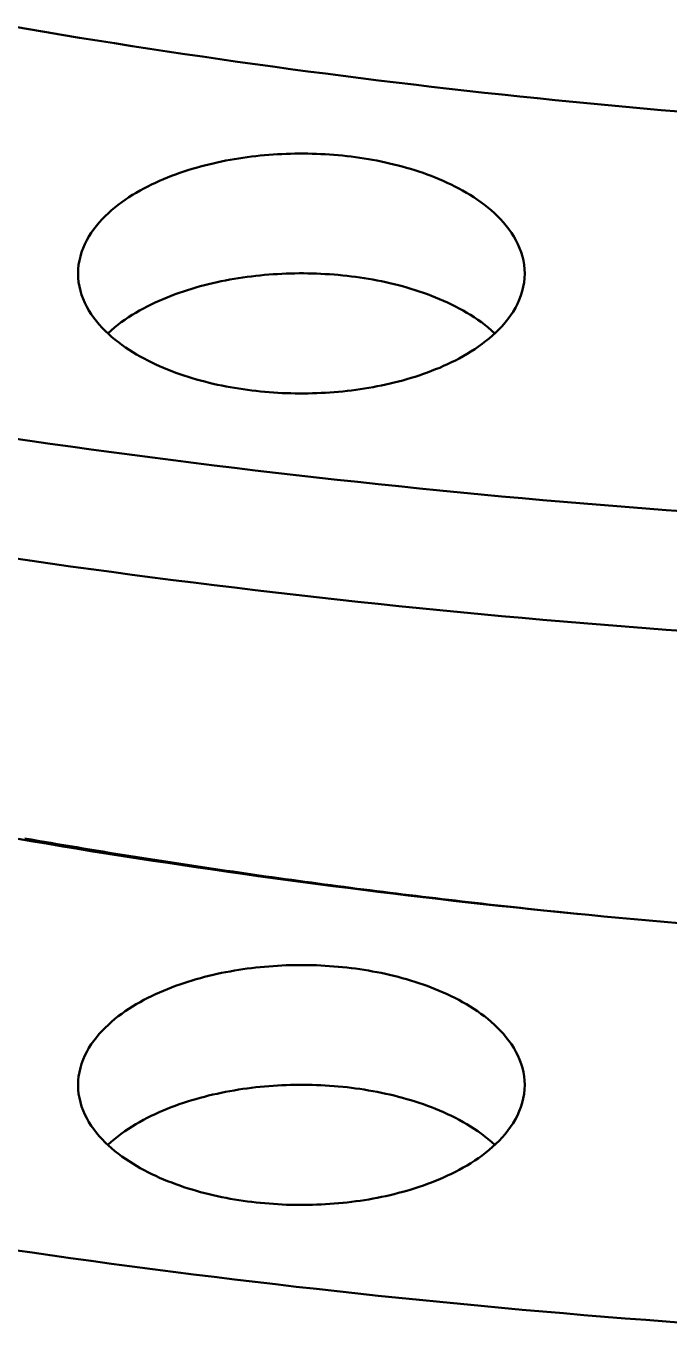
# Model space of a CAD drawing. Header units: millimetres. Extents: x 0 to 841, y 0 to 594.
# Drawn here: x 297.67 to 315.52, y 287.48 to 323.47 of the extents above; entities that cross this region are included whole.
import ezdxf

# ---------------------------------------------------------------- set-up
doc = ezdxf.new("R2010")
doc.units = ezdxf.units.MM
doc.layers.add('FINA', color=7, linetype='CONTINUOUS', lineweight=25)
doc.layers.add('VIS', color=7, linetype='CONTINUOUS', lineweight=50)

msp = doc.modelspace()

# ---------------------------------------------------------------- linework, layer by layer
at = {"layer": 'FINA'}
for points in [[(297.215, 323.467), (297.701, 323.384), (298.187, 323.302), (298.674, 323.221), (299.16, 323.141), (299.647, 323.063), (300.134, 322.985), (300.622, 322.909), (301.109, 322.834), (301.597, 322.76), (302.084, 322.687), (302.572, 322.615), (303.06, 322.544), (303.548, 322.475), (304.037, 322.406), (304.525, 322.339), (305.014, 322.272), (305.503, 322.207), (305.992, 322.143), (306.481, 322.08), (306.97, 322.018), (307.46, 321.957), (307.949, 321.898), (308.439, 321.839), (308.929, 321.781), (309.418, 321.725), (309.909, 321.67), (310.399, 321.615), (310.889, 321.562), (311.379, 321.51), (311.87, 321.459), (312.36, 321.409), (312.851, 321.36), (313.342, 321.312), (313.833, 321.265), (314.324, 321.22), (314.815, 321.175), (315.306, 321.131), (315.798, 321.089)], [(297.215, 323.467), (297.701, 323.384), (298.187, 323.302), (298.674, 323.221), (299.16, 323.141), (299.647, 323.063), (300.134, 322.985), (300.622, 322.909), (301.109, 322.834), (301.597, 322.76), (302.084, 322.687), (302.572, 322.615), (303.06, 322.544), (303.548, 322.475), (304.037, 322.406), (304.525, 322.339), (305.014, 322.272), (305.503, 322.207), (305.992, 322.143), (306.481, 322.08), (306.97, 322.018), (307.46, 321.957), (307.949, 321.898), (308.439, 321.839), (308.929, 321.781), (309.418, 321.725), (309.909, 321.67), (310.399, 321.615), (310.889, 321.562), (311.379, 321.51), (311.87, 321.459), (312.36, 321.409), (312.851, 321.36), (313.342, 321.312), (313.833, 321.265), (314.324, 321.22), (314.815, 321.175), (315.306, 321.131), (315.798, 321.089)], [(299.121, 316.598), (299.125, 316.718), (299.137, 316.838), (299.157, 316.957), (299.185, 317.074), (299.22, 317.189), (299.261, 317.302), (299.31, 317.413), (299.364, 317.52), (299.424, 317.625), (299.488, 317.727), (299.558, 317.825), (299.632, 317.92), (299.709, 318.013), (299.79, 318.102), (299.874, 318.188), (299.962, 318.271), (300.051, 318.351), (300.144, 318.429), (300.238, 318.504), (300.335, 318.576), (300.433, 318.645), (300.533, 318.712), (300.635, 318.777), (300.738, 318.839), (300.843, 318.899), (300.948, 318.957), (301.055, 319.013), (301.163, 319.067), (301.272, 319.118), (301.382, 319.168), (301.493, 319.216), (301.604, 319.261), (301.716, 319.305), (301.829, 319.348), (301.943, 319.388), (302.057, 319.427), (302.171, 319.464), (302.286, 319.5), (302.402, 319.534), (302.518, 319.566), (302.635, 319.597), (302.751, 319.626), (302.869, 319.654), (302.986, 319.681), (303.104, 319.706), (303.222, 319.729), (303.341, 319.751), (303.46, 319.772), (303.579, 319.791), (303.698, 319.809), (303.817, 319.826), (303.937, 319.842), (304.056, 319.856), (304.176, 319.868), (304.296, 319.88), (304.416, 319.89), (304.536, 319.899), (304.657, 319.906), (304.777, 319.913), (304.897, 319.918), (305.018, 319.921), (305.138, 319.924), (305.259, 319.925), (305.379, 319.925), (305.5, 319.924), (305.62, 319.921), (305.741, 319.918), (305.861, 319.913), (305.982, 319.906), (306.102, 319.899), (306.222, 319.89), (306.342, 319.88), (306.462, 319.868), (306.582, 319.856), (306.702, 319.842), (306.821, 319.826), (306.94, 319.809), (307.06, 319.791), (307.179, 319.772), (307.297, 319.751), (307.416, 319.729), (307.534, 319.706), (307.652, 319.681), (307.769, 319.654), (307.887, 319.626), (308.004, 319.597), (308.12, 319.566), (308.236, 319.534), (308.352, 319.5), (308.467, 319.464), (308.581, 319.427), (308.696, 319.388), (308.809, 319.348), (308.922, 319.305), (309.034, 319.261), (309.146, 319.216), (309.256, 319.168), (309.366, 319.118), (309.475, 319.067), (309.583, 319.013), (309.69, 318.957), (309.795, 318.899), (309.9, 318.839), (310.003, 318.777), (310.105, 318.712), (310.205, 318.645), (310.303, 318.576), (310.4, 318.504), (310.494, 318.429), (310.587, 318.351), (310.676, 318.271), (310.764, 318.188), (310.848, 318.102), (310.929, 318.013), (311.007, 317.92), (311.08, 317.825), (311.15, 317.727), (311.215, 317.625), (311.274, 317.52), (311.328, 317.413), (311.377, 317.302), (311.419, 317.189), (311.453, 317.074), (311.481, 316.957), (311.501, 316.838), (311.513, 316.718), (311.517, 316.598)], [(309.702, 314.244), (309.595, 314.188), (309.487, 314.135), (309.378, 314.083), (309.268, 314.033), (309.158, 313.985), (309.046, 313.939), (308.934, 313.894), (308.821, 313.852), (308.707, 313.811), (308.593, 313.772), (308.479, 313.735), (308.363, 313.699), (308.248, 313.665), (308.132, 313.632), (308.015, 313.601), (307.898, 313.571), (307.781, 313.543), (307.663, 313.517), (307.545, 313.492), (307.427, 313.468), (307.308, 313.446), (307.189, 313.425), (307.07, 313.405), (306.951, 313.387), (306.831, 313.37), (306.712, 313.355), (306.592, 313.341), (306.472, 313.328), (306.352, 313.316), (306.232, 313.306), (306.111, 313.297), (305.991, 313.289), (305.87, 313.283), (305.75, 313.278), (305.629, 313.274), (305.509, 313.271), (305.388, 313.27), (305.267, 313.27), (305.147, 313.271), (305.026, 313.273), (304.906, 313.277), (304.785, 313.282), (304.665, 313.288), (304.544, 313.296), (304.424, 313.305), (304.304, 313.315), (304.183, 313.326), (304.063, 313.339), (303.944, 313.353), (303.824, 313.368), (303.704, 313.385), (303.585, 313.403), (303.466, 313.422), (303.347, 313.443), (303.229, 313.465), (303.11, 313.488), (302.992, 313.513), (302.874, 313.54), (302.757, 313.567), (302.64, 313.597), (302.523, 313.627), (302.407, 313.66), (302.291, 313.694), (302.176, 313.729), (302.061, 313.766), (301.947, 313.805), (301.833, 313.846), (301.72, 313.888), (301.608, 313.932), (301.497, 313.978), (301.386, 314.026), (301.276, 314.075), (301.167, 314.127), (301.059, 314.181), (300.952, 314.236), (300.846, 314.294), (300.741, 314.354), (300.638, 314.416), (300.536, 314.481), (300.436, 314.548), (300.337, 314.618), (300.24, 314.69), (300.146, 314.765), (300.053, 314.842), (299.963, 314.923), (299.876, 315.006), (299.791, 315.092), (299.71, 315.181), (299.633, 315.273), (299.559, 315.369), (299.489, 315.467), (299.424, 315.569), (299.364, 315.674), (299.31, 315.782), (299.262, 315.892), (299.22, 316.005), (299.185, 316.121), (299.157, 316.238), (299.137, 316.357), (299.125, 316.477), (299.121, 316.598)], [(299.948, 314.937), (300.038, 315.018), (300.13, 315.096), (300.225, 315.171), (300.321, 315.244), (300.42, 315.314), (300.52, 315.382), (300.622, 315.447), (300.725, 315.509), (300.83, 315.57), (300.936, 315.628), (301.043, 315.684), (301.151, 315.738), (301.26, 315.79), (301.37, 315.84), (301.481, 315.889), (301.593, 315.935), (301.705, 315.979), (301.818, 316.022), (301.932, 316.063), (302.047, 316.102), (302.161, 316.139), (302.277, 316.175), (302.393, 316.209), (302.509, 316.242), (302.626, 316.273), (302.743, 316.302), (302.861, 316.33), (302.979, 316.357), (303.097, 316.382), (303.216, 316.406), (303.335, 316.428), (303.454, 316.449), (303.573, 316.469), (303.693, 316.487), (303.812, 316.503), (303.932, 316.519), (304.052, 316.533), (304.172, 316.546), (304.293, 316.557), (304.413, 316.568), (304.534, 316.577), (304.654, 316.584), (304.775, 316.59), (304.896, 316.596), (305.017, 316.599), (305.138, 316.602), (305.259, 316.603), (305.38, 316.603), (305.5, 316.602), (305.621, 316.599), (305.742, 316.596), (305.863, 316.59), (305.984, 316.584), (306.104, 316.577), (306.225, 316.568), (306.345, 316.557), (306.466, 316.546), (306.586, 316.533), (306.706, 316.519), (306.826, 316.503), (306.946, 316.487), (307.065, 316.469), (307.184, 316.449), (307.304, 316.428), (307.422, 316.406), (307.541, 316.382), (307.659, 316.357), (307.777, 316.33), (307.895, 316.302), (308.012, 316.273), (308.129, 316.242), (308.245, 316.209), (308.361, 316.175), (308.477, 316.139), (308.592, 316.102), (308.706, 316.063), (308.82, 316.022), (308.933, 315.979), (309.045, 315.935), (309.157, 315.889), (309.268, 315.84), (309.378, 315.79), (309.487, 315.738), (309.595, 315.684), (309.702, 315.628), (309.808, 315.57), (309.913, 315.509), (310.016, 315.447), (310.118, 315.382), (310.218, 315.314), (310.317, 315.244), (310.413, 315.171), (310.508, 315.096), (310.6, 315.018), (310.69, 314.937)], [(311.517, 316.598), (311.513, 316.473), (311.5, 316.349), (311.479, 316.226), (311.449, 316.105), (311.412, 315.986), (311.367, 315.869), (311.316, 315.755), (311.258, 315.645), (311.194, 315.537), (311.126, 315.433), (311.052, 315.333), (310.974, 315.235), (310.892, 315.141), (310.807, 315.05), (310.718, 314.963), (310.626, 314.878), (310.531, 314.797), (310.434, 314.718), (310.335, 314.643), (310.234, 314.57), (310.131, 314.5), (310.026, 314.432), (309.919, 314.367), (309.811, 314.305), (309.702, 314.244)], [(297.212, 312.037), (297.779, 311.955), (298.347, 311.874), (298.915, 311.794), (299.483, 311.716), (300.051, 311.639), (300.62, 311.563), (301.188, 311.489), (301.757, 311.415), (302.326, 311.343), (302.895, 311.273), (303.464, 311.203), (304.033, 311.135), (304.603, 311.068), (305.173, 311.002), (305.742, 310.938), (306.312, 310.875), (306.883, 310.813), (307.453, 310.752), (308.023, 310.693), (308.594, 310.635), (309.164, 310.578), (309.735, 310.522), (310.306, 310.468), (310.877, 310.415), (311.448, 310.363), (312.019, 310.312), (312.59, 310.263), (313.162, 310.215), (313.733, 310.168), (314.305, 310.122), (314.877, 310.078), (315.448, 310.034), (316.02, 309.992)], [(297.212, 308.715), (297.779, 308.633), (298.347, 308.552), (298.915, 308.472), (299.483, 308.394), (300.051, 308.317), (300.62, 308.241), (301.188, 308.167), (301.757, 308.093), (302.326, 308.021), (302.895, 307.951), (303.464, 307.881), (304.033, 307.813), (304.603, 307.746), (305.173, 307.68), (305.742, 307.616), (306.312, 307.553), (306.883, 307.491), (307.453, 307.43), (308.023, 307.371), (308.594, 307.313), (309.164, 307.256), (309.735, 307.2), (310.306, 307.146), (310.877, 307.093), (311.448, 307.041), (312.019, 306.99), (312.59, 306.941), (313.162, 306.893), (313.733, 306.846), (314.305, 306.8), (314.877, 306.756), (315.448, 306.712), (316.02, 306.67)], [(297.459, 300.909), (297.874, 300.838), (298.288, 300.769), (298.703, 300.7), (299.118, 300.632), (299.533, 300.565), (299.949, 300.499), (300.364, 300.433), (300.78, 300.368), (301.195, 300.305), (301.611, 300.242), (302.027, 300.179), (302.443, 300.118), (302.859, 300.057), (303.275, 299.997), (303.692, 299.938), (304.108, 299.88), (304.525, 299.823), (304.942, 299.766), (305.358, 299.71), (305.775, 299.655), (306.192, 299.601), (306.61, 299.548), (307.027, 299.495), (307.444, 299.443), (307.862, 299.392), (308.279, 299.342), (308.697, 299.292), (309.114, 299.244), (309.532, 299.196), (309.95, 299.149), (310.368, 299.103), (310.786, 299.057), (311.204, 299.012), (311.623, 298.968), (312.041, 298.925), (312.459, 298.883), (312.878, 298.841), (313.296, 298.8), (313.715, 298.76), (314.134, 298.721), (314.552, 298.683), (314.971, 298.645), (315.39, 298.608), (315.809, 298.572)], [(297.641, 300.922), (297.821, 300.891), (298.001, 300.86), (298.182, 300.829), (298.362, 300.798), (298.543, 300.767), (298.723, 300.737), (298.903, 300.707), (299.084, 300.677), (299.264, 300.647), (299.445, 300.617), (299.626, 300.587), (299.806, 300.558), (299.987, 300.528), (300.167, 300.499), (300.348, 300.47), (300.529, 300.441), (300.71, 300.413), (300.89, 300.384), (301.071, 300.356), (301.252, 300.327), (301.433, 300.299), (301.614, 300.271), (301.794, 300.244), (301.975, 300.216), (302.156, 300.189), (302.337, 300.161), (302.518, 300.134), (302.699, 300.107), (302.88, 300.08), (303.061, 300.054), (303.242, 300.027), (303.423, 300.001), (303.605, 299.975), (303.786, 299.949), (303.967, 299.923), (304.148, 299.897), (304.329, 299.871), (304.51, 299.846), (304.692, 299.821), (304.873, 299.796), (305.054, 299.771), (305.236, 299.746), (305.417, 299.721), (305.598, 299.697), (305.78, 299.672), (305.961, 299.648), (306.142, 299.624), (306.324, 299.6), (306.505, 299.576), (306.687, 299.553), (306.868, 299.529), (307.05, 299.506), (307.231, 299.483), (307.413, 299.46), (307.594, 299.437), (307.776, 299.415), (307.958, 299.392), (308.139, 299.37), (308.321, 299.348), (308.502, 299.326), (308.684, 299.304), (308.866, 299.282), (309.048, 299.261), (309.229, 299.239), (309.411, 299.218), (309.593, 299.197), (309.775, 299.176), (309.956, 299.155), (310.138, 299.134), (310.32, 299.114), (310.502, 299.093), (310.684, 299.073), (310.866, 299.053), (311.048, 299.033), (311.23, 299.014), (311.412, 298.994), (311.593, 298.974), (311.775, 298.955), (311.957, 298.936), (312.139, 298.917), (312.321, 298.898), (312.504, 298.88), (312.686, 298.861), (312.868, 298.843), (313.05, 298.824)], [(299.121, 294.082), (299.125, 294.202), (299.137, 294.322), (299.157, 294.441), (299.185, 294.558), (299.22, 294.673), (299.261, 294.786), (299.31, 294.897), (299.364, 295.004), (299.424, 295.109), (299.488, 295.211), (299.558, 295.309), (299.632, 295.404), (299.709, 295.497), (299.79, 295.586), (299.874, 295.672), (299.962, 295.755), (300.051, 295.835), (300.144, 295.913), (300.238, 295.988), (300.335, 296.06), (300.433, 296.129), (300.533, 296.196), (300.635, 296.261), (300.738, 296.323), (300.843, 296.383), (300.948, 296.441), (301.055, 296.497), (301.163, 296.55), (301.272, 296.602), (301.382, 296.652), (301.493, 296.699), (301.604, 296.745), (301.716, 296.789), (301.829, 296.832), (301.943, 296.872), (302.057, 296.911), (302.171, 296.948), (302.286, 296.984), (302.402, 297.018), (302.518, 297.05), (302.635, 297.081), (302.751, 297.11), (302.869, 297.138), (302.986, 297.165), (303.104, 297.19), (303.222, 297.213), (303.341, 297.235), (303.46, 297.256), (303.579, 297.275), (303.698, 297.293), (303.817, 297.31), (303.937, 297.325), (304.056, 297.34), (304.176, 297.352), (304.296, 297.364), (304.416, 297.374), (304.536, 297.383), (304.657, 297.39), (304.777, 297.397), (304.897, 297.402), (305.018, 297.405), (305.138, 297.408), (305.259, 297.409), (305.379, 297.409), (305.5, 297.408), (305.62, 297.405), (305.741, 297.402), (305.861, 297.397), (305.982, 297.39), (306.102, 297.383), (306.222, 297.374), (306.342, 297.364), (306.462, 297.352), (306.582, 297.34), (306.702, 297.325), (306.821, 297.31), (306.94, 297.293), (307.06, 297.275), (307.179, 297.256), (307.297, 297.235), (307.416, 297.213), (307.534, 297.19), (307.652, 297.165), (307.769, 297.138), (307.887, 297.11), (308.004, 297.081), (308.12, 297.05), (308.236, 297.018), (308.352, 296.984), (308.467, 296.948), (308.581, 296.911), (308.696, 296.872), (308.809, 296.832), (308.922, 296.789), (309.034, 296.745), (309.146, 296.699), (309.256, 296.652), (309.366, 296.602), (309.475, 296.55), (309.583, 296.497), (309.69, 296.441), (309.795, 296.383), (309.9, 296.323), (310.003, 296.261), (310.105, 296.196), (310.205, 296.129), (310.303, 296.06), (310.4, 295.988), (310.494, 295.913), (310.587, 295.835), (310.676, 295.755), (310.764, 295.672), (310.848, 295.586), (310.929, 295.497), (311.007, 295.404), (311.08, 295.309), (311.15, 295.211), (311.215, 295.109), (311.274, 295.004), (311.328, 294.897), (311.377, 294.786), (311.419, 294.673), (311.453, 294.558), (311.481, 294.441), (311.501, 294.322), (311.513, 294.202), (311.517, 294.082)], [(309.702, 291.728), (309.595, 291.672), (309.487, 291.618), (309.378, 291.567), (309.268, 291.517), (309.158, 291.469), (309.046, 291.423), (308.934, 291.378), (308.821, 291.336), (308.707, 291.295), (308.593, 291.256), (308.479, 291.219), (308.363, 291.183), (308.248, 291.149), (308.132, 291.116), (308.015, 291.085), (307.898, 291.055), (307.781, 291.027), (307.663, 291.001), (307.545, 290.976), (307.427, 290.952), (307.308, 290.93), (307.189, 290.909), (307.07, 290.889), (306.951, 290.871), (306.831, 290.854), (306.712, 290.839), (306.592, 290.825), (306.472, 290.812), (306.352, 290.8), (306.232, 290.79), (306.111, 290.781), (305.991, 290.773), (305.87, 290.767), (305.75, 290.762), (305.629, 290.758), (305.509, 290.755), (305.388, 290.754), (305.267, 290.754), (305.147, 290.755), (305.026, 290.757), (304.906, 290.761), (304.785, 290.766), (304.665, 290.772), (304.544, 290.78), (304.424, 290.789), (304.304, 290.799), (304.183, 290.81), (304.063, 290.823), (303.944, 290.837), (303.824, 290.852), (303.704, 290.869), (303.585, 290.887), (303.466, 290.906), (303.347, 290.927), (303.229, 290.949), (303.11, 290.972), (302.992, 290.997), (302.874, 291.023), (302.757, 291.051), (302.64, 291.081), (302.523, 291.111), (302.407, 291.144), (302.291, 291.178), (302.176, 291.213), (302.061, 291.25), (301.947, 291.289), (301.833, 291.33), (301.72, 291.372), (301.608, 291.416), (301.497, 291.462), (301.386, 291.51), (301.276, 291.559), (301.167, 291.611), (301.059, 291.664), (300.952, 291.72), (300.846, 291.778), (300.741, 291.838), (300.638, 291.9), (300.536, 291.965), (300.436, 292.032), (300.337, 292.102), (300.24, 292.174), (300.146, 292.249), (300.053, 292.326), (299.963, 292.406), (299.876, 292.49), (299.791, 292.576), (299.71, 292.665), (299.633, 292.757), (299.559, 292.853), (299.489, 292.951), (299.424, 293.053), (299.364, 293.158), (299.31, 293.266), (299.262, 293.376), (299.22, 293.489), (299.185, 293.605), (299.157, 293.722), (299.137, 293.841), (299.125, 293.961), (299.121, 294.082)], [(299.948, 292.421), (300.038, 292.501), (300.13, 292.58), (300.225, 292.655), (300.321, 292.728), (300.42, 292.798), (300.52, 292.865), (300.622, 292.931), (300.725, 292.993), (300.83, 293.054), (300.936, 293.112), (301.043, 293.168), (301.151, 293.222), (301.26, 293.274), (301.37, 293.324), (301.481, 293.373), (301.593, 293.419), (301.705, 293.463), (301.818, 293.506), (301.932, 293.547), (302.047, 293.586), (302.161, 293.623), (302.277, 293.659), (302.393, 293.693), (302.509, 293.726), (302.626, 293.757), (302.743, 293.786), (302.861, 293.814), (302.979, 293.841), (303.097, 293.866), (303.216, 293.89), (303.335, 293.912), (303.454, 293.933), (303.573, 293.953), (303.693, 293.971), (303.812, 293.987), (303.932, 294.003), (304.052, 294.017), (304.172, 294.03), (304.293, 294.041), (304.413, 294.052), (304.534, 294.06), (304.654, 294.068), (304.775, 294.074), (304.896, 294.08), (305.017, 294.083), (305.138, 294.086), (305.259, 294.087), (305.38, 294.087), (305.5, 294.086), (305.621, 294.083), (305.742, 294.08), (305.863, 294.074), (305.984, 294.068), (306.104, 294.06), (306.225, 294.052), (306.345, 294.041), (306.466, 294.03), (306.586, 294.017), (306.706, 294.003), (306.826, 293.987), (306.946, 293.971), (307.065, 293.953), (307.184, 293.933), (307.304, 293.912), (307.422, 293.89), (307.541, 293.866), (307.659, 293.841), (307.777, 293.814), (307.895, 293.786), (308.012, 293.757), (308.129, 293.726), (308.245, 293.693), (308.361, 293.659), (308.477, 293.623), (308.592, 293.586), (308.706, 293.547), (308.82, 293.506), (308.933, 293.463), (309.045, 293.419), (309.157, 293.373), (309.268, 293.324), (309.378, 293.274), (309.487, 293.222), (309.595, 293.168), (309.702, 293.112), (309.808, 293.054), (309.913, 292.993), (310.016, 292.931), (310.118, 292.865), (310.218, 292.798), (310.317, 292.728), (310.413, 292.655), (310.508, 292.58), (310.6, 292.501), (310.69, 292.421)], [(311.517, 294.082), (311.513, 293.957), (311.5, 293.833), (311.479, 293.71), (311.449, 293.589), (311.412, 293.47), (311.367, 293.353), (311.316, 293.239), (311.258, 293.129), (311.194, 293.021), (311.126, 292.917), (311.052, 292.817), (310.974, 292.719), (310.892, 292.625), (310.807, 292.534), (310.718, 292.447), (310.626, 292.362), (310.531, 292.281), (310.434, 292.202), (310.335, 292.127), (310.234, 292.054), (310.131, 291.984), (310.026, 291.916), (309.919, 291.851), (309.811, 291.789), (309.702, 291.728)], [(297.212, 289.521), (297.779, 289.439), (298.347, 289.358), (298.915, 289.278), (299.483, 289.2), (300.051, 289.123), (300.62, 289.047), (301.188, 288.973), (301.757, 288.899), (302.326, 288.827), (302.895, 288.757), (303.464, 288.687), (304.033, 288.619), (304.603, 288.552), (305.173, 288.486), (305.742, 288.422), (306.312, 288.359), (306.883, 288.297), (307.453, 288.236), (308.023, 288.177), (308.594, 288.119), (309.164, 288.062), (309.735, 288.006), (310.306, 287.952), (310.877, 287.899), (311.448, 287.847), (312.019, 287.796), (312.59, 287.747), (313.162, 287.699), (313.733, 287.652), (314.305, 287.606), (314.877, 287.562), (315.448, 287.518), (316.02, 287.476)]]:
    msp.add_lwpolyline(points, dxfattribs=at)
at = {"layer": 'VIS'}
for points in [[(297.215, 323.467), (297.701, 323.384), (298.187, 323.302), (298.674, 323.221), (299.16, 323.141), (299.647, 323.063), (300.134, 322.985), (300.622, 322.909), (301.109, 322.834), (301.597, 322.76), (302.084, 322.687), (302.572, 322.615), (303.06, 322.544), (303.548, 322.475), (304.037, 322.406), (304.525, 322.339), (305.014, 322.272), (305.503, 322.207), (305.992, 322.143), (306.481, 322.08), (306.97, 322.018), (307.46, 321.957), (307.949, 321.898), (308.439, 321.839), (308.929, 321.781), (309.418, 321.725), (309.909, 321.67), (310.399, 321.615), (310.889, 321.562), (311.379, 321.51), (311.87, 321.459), (312.36, 321.409), (312.851, 321.36), (313.342, 321.312), (313.833, 321.265), (314.324, 321.22), (314.815, 321.175), (315.306, 321.131), (315.798, 321.089)], [(297.215, 323.467), (297.701, 323.384), (298.187, 323.302), (298.674, 323.221), (299.16, 323.141), (299.647, 323.063), (300.134, 322.985), (300.622, 322.909), (301.109, 322.834), (301.597, 322.76), (302.084, 322.687), (302.572, 322.615), (303.06, 322.544), (303.548, 322.475), (304.037, 322.406), (304.525, 322.339), (305.014, 322.272), (305.503, 322.207), (305.992, 322.143), (306.481, 322.08), (306.97, 322.018), (307.46, 321.957), (307.949, 321.898), (308.439, 321.839), (308.929, 321.781), (309.418, 321.725), (309.909, 321.67), (310.399, 321.615), (310.889, 321.562), (311.379, 321.51), (311.87, 321.459), (312.36, 321.409), (312.851, 321.36), (313.342, 321.312), (313.833, 321.265), (314.324, 321.22), (314.815, 321.175), (315.306, 321.131), (315.798, 321.089)], [(299.121, 316.598), (299.125, 316.718), (299.137, 316.838), (299.157, 316.957), (299.185, 317.074), (299.22, 317.189), (299.261, 317.302), (299.31, 317.413), (299.364, 317.52), (299.424, 317.625), (299.488, 317.727), (299.558, 317.825), (299.632, 317.92), (299.709, 318.013), (299.79, 318.102), (299.874, 318.188), (299.962, 318.271), (300.051, 318.351), (300.144, 318.429), (300.238, 318.504), (300.335, 318.576), (300.433, 318.645), (300.533, 318.712), (300.635, 318.777), (300.738, 318.839), (300.843, 318.899), (300.948, 318.957), (301.055, 319.013), (301.163, 319.067), (301.272, 319.118), (301.382, 319.168), (301.493, 319.216), (301.604, 319.261), (301.716, 319.305), (301.829, 319.348), (301.943, 319.388), (302.057, 319.427), (302.171, 319.464), (302.286, 319.5), (302.402, 319.534), (302.518, 319.566), (302.635, 319.597), (302.751, 319.626), (302.869, 319.654), (302.986, 319.681), (303.104, 319.706), (303.222, 319.729), (303.341, 319.751), (303.46, 319.772), (303.579, 319.791), (303.698, 319.809), (303.817, 319.826), (303.937, 319.842), (304.056, 319.856), (304.176, 319.868), (304.296, 319.88), (304.416, 319.89), (304.536, 319.899), (304.657, 319.906), (304.777, 319.913), (304.897, 319.918), (305.018, 319.921), (305.138, 319.924), (305.259, 319.925), (305.379, 319.925), (305.5, 319.924), (305.62, 319.921), (305.741, 319.918), (305.861, 319.913), (305.982, 319.906), (306.102, 319.899), (306.222, 319.89), (306.342, 319.88), (306.462, 319.868), (306.582, 319.856), (306.702, 319.842), (306.821, 319.826), (306.94, 319.809), (307.06, 319.791), (307.179, 319.772), (307.297, 319.751), (307.416, 319.729), (307.534, 319.706), (307.652, 319.681), (307.769, 319.654), (307.887, 319.626), (308.004, 319.597), (308.12, 319.566), (308.236, 319.534), (308.352, 319.5), (308.467, 319.464), (308.581, 319.427), (308.696, 319.388), (308.809, 319.348), (308.922, 319.305), (309.034, 319.261), (309.146, 319.216), (309.256, 319.168), (309.366, 319.118), (309.475, 319.067), (309.583, 319.013), (309.69, 318.957), (309.795, 318.899), (309.9, 318.839), (310.003, 318.777), (310.105, 318.712), (310.205, 318.645), (310.303, 318.576), (310.4, 318.504), (310.494, 318.429), (310.587, 318.351), (310.676, 318.271), (310.764, 318.188), (310.848, 318.102), (310.929, 318.013), (311.007, 317.92), (311.08, 317.825), (311.15, 317.727), (311.215, 317.625), (311.274, 317.52), (311.328, 317.413), (311.377, 317.302), (311.419, 317.189), (311.453, 317.074), (311.481, 316.957), (311.501, 316.838), (311.513, 316.718), (311.517, 316.598)], [(309.702, 314.244), (309.595, 314.188), (309.487, 314.135), (309.378, 314.083), (309.268, 314.033), (309.158, 313.985), (309.046, 313.939), (308.934, 313.894), (308.821, 313.852), (308.707, 313.811), (308.593, 313.772), (308.479, 313.735), (308.363, 313.699), (308.248, 313.665), (308.132, 313.632), (308.015, 313.601), (307.898, 313.571), (307.781, 313.543), (307.663, 313.517), (307.545, 313.492), (307.427, 313.468), (307.308, 313.446), (307.189, 313.425), (307.07, 313.405), (306.951, 313.387), (306.831, 313.37), (306.712, 313.355), (306.592, 313.341), (306.472, 313.328), (306.352, 313.316), (306.232, 313.306), (306.111, 313.297), (305.991, 313.289), (305.87, 313.283), (305.75, 313.278), (305.629, 313.274), (305.509, 313.271), (305.388, 313.27), (305.267, 313.27), (305.147, 313.271), (305.026, 313.273), (304.906, 313.277), (304.785, 313.282), (304.665, 313.288), (304.544, 313.296), (304.424, 313.305), (304.304, 313.315), (304.183, 313.326), (304.063, 313.339), (303.944, 313.353), (303.824, 313.368), (303.704, 313.385), (303.585, 313.403), (303.466, 313.422), (303.347, 313.443), (303.229, 313.465), (303.11, 313.488), (302.992, 313.513), (302.874, 313.54), (302.757, 313.567), (302.64, 313.597), (302.523, 313.627), (302.407, 313.66), (302.291, 313.694), (302.176, 313.729), (302.061, 313.766), (301.947, 313.805), (301.833, 313.846), (301.72, 313.888), (301.608, 313.932), (301.497, 313.978), (301.386, 314.026), (301.276, 314.075), (301.167, 314.127), (301.059, 314.181), (300.952, 314.236), (300.846, 314.294), (300.741, 314.354), (300.638, 314.416), (300.536, 314.481), (300.436, 314.548), (300.337, 314.618), (300.24, 314.69), (300.146, 314.765), (300.053, 314.842), (299.963, 314.923), (299.876, 315.006), (299.791, 315.092), (299.71, 315.181), (299.633, 315.273), (299.559, 315.369), (299.489, 315.467), (299.424, 315.569), (299.364, 315.674), (299.31, 315.782), (299.262, 315.892), (299.22, 316.005), (299.185, 316.121), (299.157, 316.238), (299.137, 316.357), (299.125, 316.477), (299.121, 316.598)], [(299.948, 314.937), (300.038, 315.018), (300.13, 315.096), (300.225, 315.171), (300.321, 315.244), (300.42, 315.314), (300.52, 315.382), (300.622, 315.447), (300.725, 315.509), (300.83, 315.57), (300.936, 315.628), (301.043, 315.684), (301.151, 315.738), (301.26, 315.79), (301.37, 315.84), (301.481, 315.889), (301.593, 315.935), (301.705, 315.979), (301.818, 316.022), (301.932, 316.063), (302.047, 316.102), (302.161, 316.139), (302.277, 316.175), (302.393, 316.209), (302.509, 316.242), (302.626, 316.273), (302.743, 316.302), (302.861, 316.33), (302.979, 316.357), (303.097, 316.382), (303.216, 316.406), (303.335, 316.428), (303.454, 316.449), (303.573, 316.469), (303.693, 316.487), (303.812, 316.503), (303.932, 316.519), (304.052, 316.533), (304.172, 316.546), (304.293, 316.557), (304.413, 316.568), (304.534, 316.577), (304.654, 316.584), (304.775, 316.59), (304.896, 316.596), (305.017, 316.599), (305.138, 316.602), (305.259, 316.603), (305.38, 316.603), (305.5, 316.602), (305.621, 316.599), (305.742, 316.596), (305.863, 316.59), (305.984, 316.584), (306.104, 316.577), (306.225, 316.568), (306.345, 316.557), (306.466, 316.546), (306.586, 316.533), (306.706, 316.519), (306.826, 316.503), (306.946, 316.487), (307.065, 316.469), (307.184, 316.449), (307.304, 316.428), (307.422, 316.406), (307.541, 316.382), (307.659, 316.357), (307.777, 316.33), (307.895, 316.302), (308.012, 316.273), (308.129, 316.242), (308.245, 316.209), (308.361, 316.175), (308.477, 316.139), (308.592, 316.102), (308.706, 316.063), (308.82, 316.022), (308.933, 315.979), (309.045, 315.935), (309.157, 315.889), (309.268, 315.84), (309.378, 315.79), (309.487, 315.738), (309.595, 315.684), (309.702, 315.628), (309.808, 315.57), (309.913, 315.509), (310.016, 315.447), (310.118, 315.382), (310.218, 315.314), (310.317, 315.244), (310.413, 315.171), (310.508, 315.096), (310.6, 315.018), (310.69, 314.937)], [(311.517, 316.598), (311.513, 316.473), (311.5, 316.349), (311.479, 316.226), (311.449, 316.105), (311.412, 315.986), (311.367, 315.869), (311.316, 315.755), (311.258, 315.645), (311.194, 315.537), (311.126, 315.433), (311.052, 315.333), (310.974, 315.235), (310.892, 315.141), (310.807, 315.05), (310.718, 314.963), (310.626, 314.878), (310.531, 314.797), (310.434, 314.718), (310.335, 314.643), (310.234, 314.57), (310.131, 314.5), (310.026, 314.432), (309.919, 314.367), (309.811, 314.305), (309.702, 314.244)], [(297.212, 312.037), (297.779, 311.955), (298.347, 311.874), (298.915, 311.794), (299.483, 311.716), (300.051, 311.639), (300.62, 311.563), (301.188, 311.489), (301.757, 311.415), (302.326, 311.343), (302.895, 311.273), (303.464, 311.203), (304.033, 311.135), (304.603, 311.068), (305.173, 311.002), (305.742, 310.938), (306.312, 310.875), (306.883, 310.813), (307.453, 310.752), (308.023, 310.693), (308.594, 310.635), (309.164, 310.578), (309.735, 310.522), (310.306, 310.468), (310.877, 310.415), (311.448, 310.363), (312.019, 310.312), (312.59, 310.263), (313.162, 310.215), (313.733, 310.168), (314.305, 310.122), (314.877, 310.078), (315.448, 310.034), (316.02, 309.992)], [(297.212, 308.715), (297.779, 308.633), (298.347, 308.552), (298.915, 308.472), (299.483, 308.394), (300.051, 308.317), (300.62, 308.241), (301.188, 308.167), (301.757, 308.093), (302.326, 308.021), (302.895, 307.951), (303.464, 307.881), (304.033, 307.813), (304.603, 307.746), (305.173, 307.68), (305.742, 307.616), (306.312, 307.553), (306.883, 307.491), (307.453, 307.43), (308.023, 307.371), (308.594, 307.313), (309.164, 307.256), (309.735, 307.2), (310.306, 307.146), (310.877, 307.093), (311.448, 307.041), (312.019, 306.99), (312.59, 306.941), (313.162, 306.893), (313.733, 306.846), (314.305, 306.8), (314.877, 306.756), (315.448, 306.712), (316.02, 306.67)], [(297.459, 300.909), (297.874, 300.838), (298.288, 300.769), (298.703, 300.7), (299.118, 300.632), (299.533, 300.565), (299.949, 300.499), (300.364, 300.433), (300.78, 300.368), (301.195, 300.305), (301.611, 300.242), (302.027, 300.179), (302.443, 300.118), (302.859, 300.057), (303.275, 299.997), (303.692, 299.938), (304.108, 299.88), (304.525, 299.823), (304.942, 299.766), (305.358, 299.71), (305.775, 299.655), (306.192, 299.601), (306.61, 299.548), (307.027, 299.495), (307.444, 299.443), (307.862, 299.392), (308.279, 299.342), (308.697, 299.292), (309.114, 299.244), (309.532, 299.196), (309.95, 299.149), (310.368, 299.103), (310.786, 299.057), (311.204, 299.012), (311.623, 298.968), (312.041, 298.925), (312.459, 298.883), (312.878, 298.841), (313.296, 298.8), (313.715, 298.76), (314.134, 298.721), (314.552, 298.683), (314.971, 298.645), (315.39, 298.608), (315.809, 298.572)], [(297.641, 300.922), (297.821, 300.891), (298.001, 300.86), (298.182, 300.829), (298.362, 300.798), (298.543, 300.767), (298.723, 300.737), (298.903, 300.707), (299.084, 300.677), (299.264, 300.647), (299.445, 300.617), (299.626, 300.587), (299.806, 300.558), (299.987, 300.528), (300.167, 300.499), (300.348, 300.47), (300.529, 300.441), (300.71, 300.413), (300.89, 300.384), (301.071, 300.356), (301.252, 300.327), (301.433, 300.299), (301.614, 300.271), (301.794, 300.244), (301.975, 300.216), (302.156, 300.189), (302.337, 300.161), (302.518, 300.134), (302.699, 300.107), (302.88, 300.08), (303.061, 300.054), (303.242, 300.027), (303.423, 300.001), (303.605, 299.975), (303.786, 299.949), (303.967, 299.923), (304.148, 299.897), (304.329, 299.871), (304.51, 299.846), (304.692, 299.821), (304.873, 299.796), (305.054, 299.771), (305.236, 299.746), (305.417, 299.721), (305.598, 299.697), (305.78, 299.672), (305.961, 299.648), (306.142, 299.624), (306.324, 299.6), (306.505, 299.576), (306.687, 299.553), (306.868, 299.529), (307.05, 299.506), (307.231, 299.483), (307.413, 299.46), (307.594, 299.437), (307.776, 299.415), (307.958, 299.392), (308.139, 299.37), (308.321, 299.348), (308.502, 299.326), (308.684, 299.304), (308.866, 299.282), (309.048, 299.261), (309.229, 299.239), (309.411, 299.218), (309.593, 299.197), (309.775, 299.176), (309.956, 299.155), (310.138, 299.134), (310.32, 299.114), (310.502, 299.093), (310.684, 299.073), (310.866, 299.053), (311.048, 299.033), (311.23, 299.014), (311.412, 298.994), (311.593, 298.974), (311.775, 298.955), (311.957, 298.936), (312.139, 298.917), (312.321, 298.898), (312.504, 298.88), (312.686, 298.861), (312.868, 298.843), (313.05, 298.824)], [(299.121, 294.082), (299.125, 294.202), (299.137, 294.322), (299.157, 294.441), (299.185, 294.558), (299.22, 294.673), (299.261, 294.786), (299.31, 294.897), (299.364, 295.004), (299.424, 295.109), (299.488, 295.211), (299.558, 295.309), (299.632, 295.404), (299.709, 295.497), (299.79, 295.586), (299.874, 295.672), (299.962, 295.755), (300.051, 295.835), (300.144, 295.913), (300.238, 295.988), (300.335, 296.06), (300.433, 296.129), (300.533, 296.196), (300.635, 296.261), (300.738, 296.323), (300.843, 296.383), (300.948, 296.441), (301.055, 296.497), (301.163, 296.55), (301.272, 296.602), (301.382, 296.652), (301.493, 296.699), (301.604, 296.745), (301.716, 296.789), (301.829, 296.832), (301.943, 296.872), (302.057, 296.911), (302.171, 296.948), (302.286, 296.984), (302.402, 297.018), (302.518, 297.05), (302.635, 297.081), (302.751, 297.11), (302.869, 297.138), (302.986, 297.165), (303.104, 297.19), (303.222, 297.213), (303.341, 297.235), (303.46, 297.256), (303.579, 297.275), (303.698, 297.293), (303.817, 297.31), (303.937, 297.325), (304.056, 297.34), (304.176, 297.352), (304.296, 297.364), (304.416, 297.374), (304.536, 297.383), (304.657, 297.39), (304.777, 297.397), (304.897, 297.402), (305.018, 297.405), (305.138, 297.408), (305.259, 297.409), (305.379, 297.409), (305.5, 297.408), (305.62, 297.405), (305.741, 297.402), (305.861, 297.397), (305.982, 297.39), (306.102, 297.383), (306.222, 297.374), (306.342, 297.364), (306.462, 297.352), (306.582, 297.34), (306.702, 297.325), (306.821, 297.31), (306.94, 297.293), (307.06, 297.275), (307.179, 297.256), (307.297, 297.235), (307.416, 297.213), (307.534, 297.19), (307.652, 297.165), (307.769, 297.138), (307.887, 297.11), (308.004, 297.081), (308.12, 297.05), (308.236, 297.018), (308.352, 296.984), (308.467, 296.948), (308.581, 296.911), (308.696, 296.872), (308.809, 296.832), (308.922, 296.789), (309.034, 296.745), (309.146, 296.699), (309.256, 296.652), (309.366, 296.602), (309.475, 296.55), (309.583, 296.497), (309.69, 296.441), (309.795, 296.383), (309.9, 296.323), (310.003, 296.261), (310.105, 296.196), (310.205, 296.129), (310.303, 296.06), (310.4, 295.988), (310.494, 295.913), (310.587, 295.835), (310.676, 295.755), (310.764, 295.672), (310.848, 295.586), (310.929, 295.497), (311.007, 295.404), (311.08, 295.309), (311.15, 295.211), (311.215, 295.109), (311.274, 295.004), (311.328, 294.897), (311.377, 294.786), (311.419, 294.673), (311.453, 294.558), (311.481, 294.441), (311.501, 294.322), (311.513, 294.202), (311.517, 294.082)], [(309.702, 291.728), (309.595, 291.672), (309.487, 291.618), (309.378, 291.567), (309.268, 291.517), (309.158, 291.469), (309.046, 291.423), (308.934, 291.378), (308.821, 291.336), (308.707, 291.295), (308.593, 291.256), (308.479, 291.219), (308.363, 291.183), (308.248, 291.149), (308.132, 291.116), (308.015, 291.085), (307.898, 291.055), (307.781, 291.027), (307.663, 291.001), (307.545, 290.976), (307.427, 290.952), (307.308, 290.93), (307.189, 290.909), (307.07, 290.889), (306.951, 290.871), (306.831, 290.854), (306.712, 290.839), (306.592, 290.825), (306.472, 290.812), (306.352, 290.8), (306.232, 290.79), (306.111, 290.781), (305.991, 290.773), (305.87, 290.767), (305.75, 290.762), (305.629, 290.758), (305.509, 290.755), (305.388, 290.754), (305.267, 290.754), (305.147, 290.755), (305.026, 290.757), (304.906, 290.761), (304.785, 290.766), (304.665, 290.772), (304.544, 290.78), (304.424, 290.789), (304.304, 290.799), (304.183, 290.81), (304.063, 290.823), (303.944, 290.837), (303.824, 290.852), (303.704, 290.869), (303.585, 290.887), (303.466, 290.906), (303.347, 290.927), (303.229, 290.949), (303.11, 290.972), (302.992, 290.997), (302.874, 291.023), (302.757, 291.051), (302.64, 291.081), (302.523, 291.111), (302.407, 291.144), (302.291, 291.178), (302.176, 291.213), (302.061, 291.25), (301.947, 291.289), (301.833, 291.33), (301.72, 291.372), (301.608, 291.416), (301.497, 291.462), (301.386, 291.51), (301.276, 291.559), (301.167, 291.611), (301.059, 291.664), (300.952, 291.72), (300.846, 291.778), (300.741, 291.838), (300.638, 291.9), (300.536, 291.965), (300.436, 292.032), (300.337, 292.102), (300.24, 292.174), (300.146, 292.249), (300.053, 292.326), (299.963, 292.406), (299.876, 292.49), (299.791, 292.576), (299.71, 292.665), (299.633, 292.757), (299.559, 292.853), (299.489, 292.951), (299.424, 293.053), (299.364, 293.158), (299.31, 293.266), (299.262, 293.376), (299.22, 293.489), (299.185, 293.605), (299.157, 293.722), (299.137, 293.841), (299.125, 293.961), (299.121, 294.082)], [(299.948, 292.421), (300.038, 292.501), (300.13, 292.58), (300.225, 292.655), (300.321, 292.728), (300.42, 292.798), (300.52, 292.865), (300.622, 292.931), (300.725, 292.993), (300.83, 293.054), (300.936, 293.112), (301.043, 293.168), (301.151, 293.222), (301.26, 293.274), (301.37, 293.324), (301.481, 293.373), (301.593, 293.419), (301.705, 293.463), (301.818, 293.506), (301.932, 293.547), (302.047, 293.586), (302.161, 293.623), (302.277, 293.659), (302.393, 293.693), (302.509, 293.726), (302.626, 293.757), (302.743, 293.786), (302.861, 293.814), (302.979, 293.841), (303.097, 293.866), (303.216, 293.89), (303.335, 293.912), (303.454, 293.933), (303.573, 293.953), (303.693, 293.971), (303.812, 293.987), (303.932, 294.003), (304.052, 294.017), (304.172, 294.03), (304.293, 294.041), (304.413, 294.052), (304.534, 294.06), (304.654, 294.068), (304.775, 294.074), (304.896, 294.08), (305.017, 294.083), (305.138, 294.086), (305.259, 294.087), (305.38, 294.087), (305.5, 294.086), (305.621, 294.083), (305.742, 294.08), (305.863, 294.074), (305.984, 294.068), (306.104, 294.06), (306.225, 294.052), (306.345, 294.041), (306.466, 294.03), (306.586, 294.017), (306.706, 294.003), (306.826, 293.987), (306.946, 293.971), (307.065, 293.953), (307.184, 293.933), (307.304, 293.912), (307.422, 293.89), (307.541, 293.866), (307.659, 293.841), (307.777, 293.814), (307.895, 293.786), (308.012, 293.757), (308.129, 293.726), (308.245, 293.693), (308.361, 293.659), (308.477, 293.623), (308.592, 293.586), (308.706, 293.547), (308.82, 293.506), (308.933, 293.463), (309.045, 293.419), (309.157, 293.373), (309.268, 293.324), (309.378, 293.274), (309.487, 293.222), (309.595, 293.168), (309.702, 293.112), (309.808, 293.054), (309.913, 292.993), (310.016, 292.931), (310.118, 292.865), (310.218, 292.798), (310.317, 292.728), (310.413, 292.655), (310.508, 292.58), (310.6, 292.501), (310.69, 292.421)], [(311.517, 294.082), (311.513, 293.957), (311.5, 293.833), (311.479, 293.71), (311.449, 293.589), (311.412, 293.47), (311.367, 293.353), (311.316, 293.239), (311.258, 293.129), (311.194, 293.021), (311.126, 292.917), (311.052, 292.817), (310.974, 292.719), (310.892, 292.625), (310.807, 292.534), (310.718, 292.447), (310.626, 292.362), (310.531, 292.281), (310.434, 292.202), (310.335, 292.127), (310.234, 292.054), (310.131, 291.984), (310.026, 291.916), (309.919, 291.851), (309.811, 291.789), (309.702, 291.728)], [(297.212, 289.521), (297.779, 289.439), (298.347, 289.358), (298.915, 289.278), (299.483, 289.2), (300.051, 289.123), (300.62, 289.047), (301.188, 288.973), (301.757, 288.899), (302.326, 288.827), (302.895, 288.757), (303.464, 288.687), (304.033, 288.619), (304.603, 288.552), (305.173, 288.486), (305.742, 288.422), (306.312, 288.359), (306.883, 288.297), (307.453, 288.236), (308.023, 288.177), (308.594, 288.119), (309.164, 288.062), (309.735, 288.006), (310.306, 287.952), (310.877, 287.899), (311.448, 287.847), (312.019, 287.796), (312.59, 287.747), (313.162, 287.699), (313.733, 287.652), (314.305, 287.606), (314.877, 287.562), (315.448, 287.518), (316.02, 287.476)]]:
    msp.add_lwpolyline(points, dxfattribs=at)

doc.saveas('drawing.dxf')
